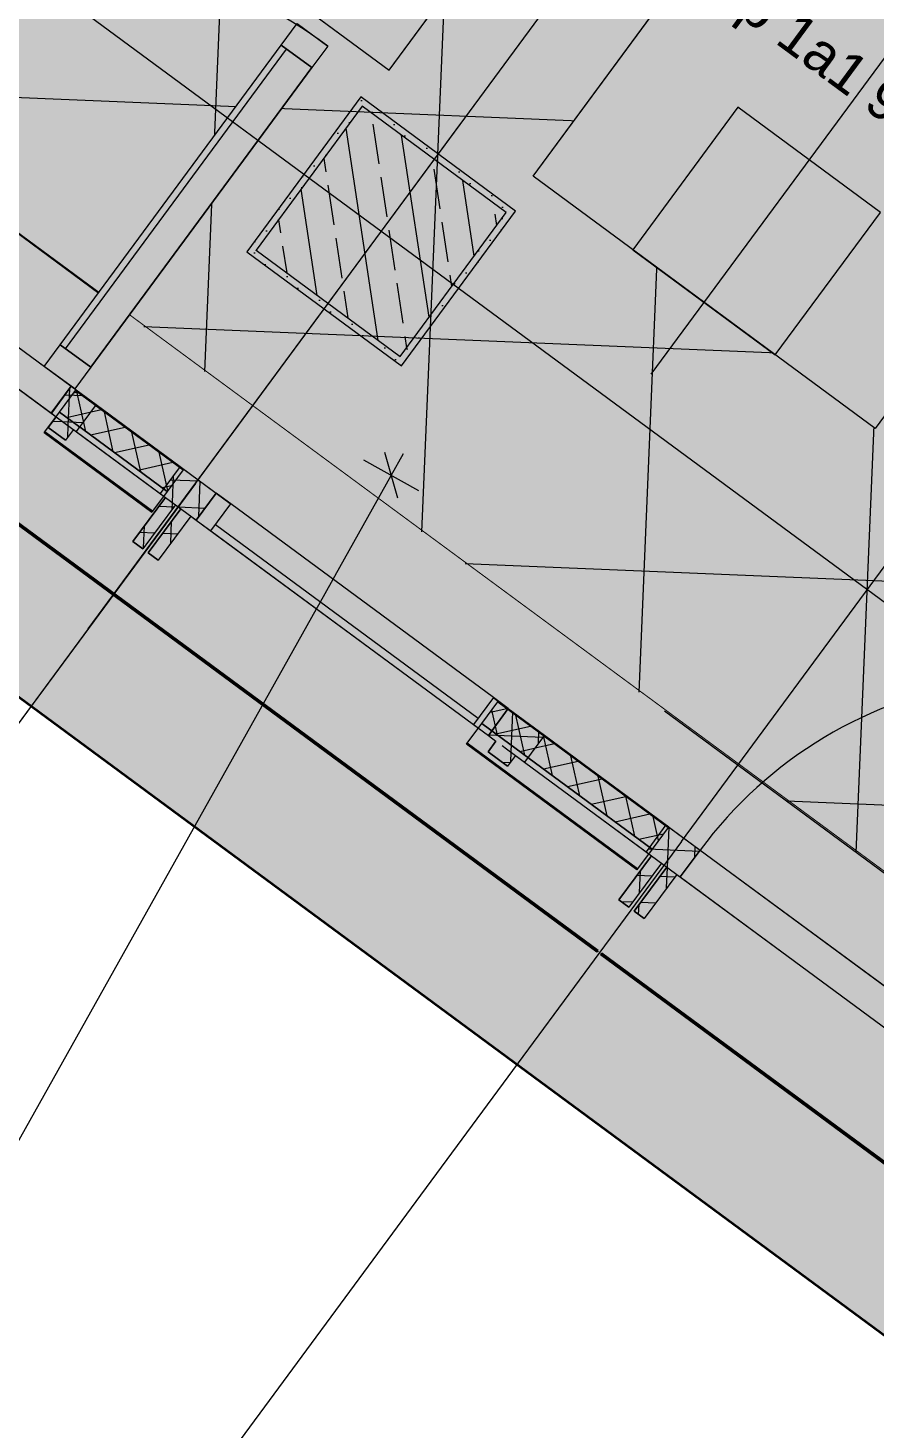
# Model space of a CAD drawing. Header units: metres. Extents: x -27.1 to 50.1, y 105.7 to 163.4.
# Drawn here: x 14.965 to 16.858, y 149.534 to 152.664 of the extents above; entities that cross this region are included whole.
import ezdxf

# ---------------------------------------------------------------- set-up
doc = ezdxf.new("R2010")
doc.units = ezdxf.units.M
doc.header["$MEASUREMENT"] = 0
for name, pattern in [('Achse', [0.0023, 0.0015, -0.0008]), ('Punktlinie', [0.0035, 0, -0.0035]), ('Strichlinie-über-Schnitt', [0.0023, 0.0008, -0.0015]), ('Strichlinie_ eng', [0.0023, 0.0015, -0.0008]), ('Strichpunktlinie', [0.006703, 0.003528, -0.001764, 0, -0.001411]), ('Wipeout_Contour', [1, 0, -1])]:
    doc.linetypes.add(name, pattern=pattern)
for name, color, linetype in [('00  Raster', 7, 'Continuous'), ('00  Raster Ausbau', 7, 'Continuous'), ('10  Fassade', 7, 'Continuous'), ('10  Fassade_Deckschraffur', 7, 'Continuous'), ('10  Fassade_Schnittschraffur', 7, 'Continuous'), ('10  Stützen', 7, 'Continuous'), ('10  Stützen_Schnittschraffur', 7, 'Continuous'), ('10  Wand Massiv_Deckschraffur', 7, 'Continuous'), ('10  Wand Massiv_Fenster', 7, 'Continuous'), ('20  Deckensegel', 7, 'Continuous'), ('Neubau_10  Treppen + Rampen', 7, 'Continuous'), ('Neubau_20  Decke Abhangdecke', 7, 'Continuous'), ('Neubau_20  Decke Abhangdecke_Deckschraffur', 7, 'Continuous'), ('Neubau_40  Bemaßung 1_50 Achse', 7, 'Continuous'), ('Neubau_50  NUF - Raumstempel', 7, 'Continuous')]:
    doc.layers.add(name, color=color, linetype=linetype)
doc.styles.add('ERSTELLTER_STIL_1', font='arial.ttf')
pattern_1 = [(102.605446, (0, 0), (0.048794801, 0.0109118), []), (192.605446, (0, 0), (-0.0109118, 0.048794801), [])]
pattern_2 = [(87.605446, (0, 0), (-0.059947608, 0.002506841), []), (177.605446, (0, 0), (0.002506841, 0.059947608), [])]

msp = doc.modelspace()

# ---------------------------------------------------------------- hatches: boundary and pattern name
at = {"layer": '10  Wand Massiv_Deckschraffur', "linetype": 'Continuous', "lineweight": 0, "true_color": 0xffffff}
msp.add_hatch(color=7, dxfattribs=at).paths.add_polyline_path([(13.7583, 152.6127), (17.3658, 149.9523), (17.5505, 150.282), (13.9808, 152.9145)])

# ---------------------------------------------------------------- linework, layer by layer
at = {"layer": '10  Wand Massiv_Fenster', "color": 7, "linetype": 'Continuous', "lineweight": 25, "ltscale": 1000}
for p, q in [((17.5505, 150.282), (13.9808, 152.9145)), ((17.3658, 149.9523), (13.7583, 152.6127))]:
    msp.add_line(p, q, dxfattribs=at)

# ---------------------------------------------------------------- next in the draw order: wipeouts: each hides what was drawn before it
at = {"color": 254, "linetype": 'Wipeout_Contour', "lineweight": 0, "ltscale": 608.908119}
msp.add_wipeout([(17.4541, 150.1101), (17.5505, 150.282), (14.3396, 152.6498), (14.2235, 152.4924)], dxfattribs=at).dxf.layer = '10  Fassade_Deckschraffur'

# ---------------------------------------------------------------- next in the draw order: wipeouts: each hides what was drawn before it
at = {"color": 254, "linetype": 'Wipeout_Contour', "lineweight": 0, "ltscale": 607.511173}
msp.add_wipeout([(17.2938, 149.824), (17.3264, 149.882), (14.0696, 152.2837), (14.0304, 152.2306)], dxfattribs=at).dxf.layer = '10  Fassade_Deckschraffur'

# ---------------------------------------------------------------- next in the draw order: wipeouts: each hides what was drawn before it
at = {"color": 254, "linetype": 'Wipeout_Contour', "lineweight": 0, "ltscale": 1222.221792}
msp.add_wipeout([(14.0696, 152.2837), (17.3264, 149.882), (17.4159, 150.0419), (14.1775, 152.43), (14.1491, 152.3915), (14.1612, 152.3826), (14.1588, 152.3794), (14.1467, 152.3883)], dxfattribs=at).dxf.layer = '10  Fassade_Deckschraffur'

# ---------------------------------------------------------------- next in the draw order: wipeouts: each hides what was drawn before it
at = {"color": 254, "linetype": 'Wipeout_Contour', "lineweight": 0, "ltscale": 608.282361}
msp.add_wipeout([(17.4159, 150.0419), (17.4174, 150.0445), (14.1793, 152.4324), (14.1775, 152.43)], dxfattribs=at).dxf.layer = '10  Fassade_Deckschraffur'

# ---------------------------------------------------------------- next in the draw order: wipeouts: each hides what was drawn before it
at = {"color": 254, "linetype": 'Wipeout_Contour', "lineweight": 0, "ltscale": 608.526013}
msp.add_wipeout([(17.449, 150.1009), (17.4515, 150.1053), (14.2203, 152.4881), (14.2174, 152.4841)], dxfattribs=at).dxf.layer = '10  Fassade_Deckschraffur'

# ---------------------------------------------------------------- next in the draw order: wipeouts: each hides what was drawn before it
at = {"color": 254, "linetype": 'Wipeout_Contour', "lineweight": 0, "ltscale": 608.409465}
msp.add_wipeout([(14.1812, 152.435), (17.419, 150.0473), (17.449, 150.1009), (14.2174, 152.4841)], dxfattribs=at).dxf.layer = '10  Fassade_Deckschraffur'

# ---------------------------------------------------------------- next in the draw order: linework, layer by layer
at = {"layer": '00  Raster Ausbau', "color": 9, "linetype": 'Achse', "lineweight": 18, "ltscale": 1000}
msp.add_line((15.8318, 150.0398), (15.2383, 149.235), dxfattribs=at)

# ---------------------------------------------------------------- next in the draw order: wipeouts: each hides what was drawn before it
at = {"color": 254, "linetype": 'Wipeout_Contour', "lineweight": 0, "ltscale": 608.544608}
msp.add_wipeout([(14.2203, 152.4881), (17.4515, 150.1053), (17.4541, 150.1101), (14.2235, 152.4924)], dxfattribs=at).dxf.layer = '10  Fassade_Deckschraffur'

# ---------------------------------------------------------------- next in the draw order: hatches: boundary and pattern name
at = {"layer": 'Neubau_20  Decke Abhangdecke_Deckschraffur', "linetype": 'Continuous', "lineweight": 18, "true_color": 0xdcff15}
h = msp.add_hatch(dxfattribs=at)
h.set_pattern_fill('Bauliche_Anlagen__geplan_55', color=60, style=0, pattern_type=2)
h.set_pattern_definition([(87.60545, (0, 0), (-0.4995634, 0.0208903), []), (177.60545, (0, 0), (0.0208903, 0.4995634), [])])
h.paths.add_polyline_path([(17.5492, 150.2797), (18.6134, 152.179), (14.817, 154.3286), (14.0119, 152.8916)])

# ---------------------------------------------------------------- next in the draw order: linework, layer by layer
at = {"layer": '00  Raster Ausbau', "color": 9, "linetype": 'Achse', "lineweight": 18, "ltscale": 1000}
msp.add_line((16.4253, 150.8447), (17.0188, 151.6495), dxfattribs=at)
at = {"layer": '10  Fassade', "color": 255, "linetype": 'Punktlinie', "lineweight": 18, "ltscale": 1000}
msp.add_line((17.4643, 150.1282), (14.2358, 152.509), dxfattribs=at)
at = {"layer": '10  Fassade', "color": 7, "linetype": 'Continuous', "lineweight": 13, "ltscale": 1000}
for p, q in [((15.0096, 151.7707), (15.0482, 151.7422)), ((15.2942, 151.5981), (15.2215, 151.4995)), ((15.3062, 151.5892), (15.2335, 151.4906)), ((15.2942, 151.5981), (15.3062, 151.5892)), ((15.1993, 151.5158), (15.2215, 151.4995)), ((15.2335, 151.4906), (15.2557, 151.4742)), ((15.9931, 151.0454), (16.0365, 151.0133)), ((16.0543, 151.0375), (16.0365, 151.0133)), ((16.3807, 150.7968), (16.308, 150.6982)), ((16.3928, 150.7879), (16.32, 150.6893)), ((16.2858, 150.7145), (16.308, 150.6982)), ((16.32, 150.6893), (16.3422, 150.673))]:
    msp.add_line(p, q, dxfattribs=at)
at = {"layer": '10  Fassade', "color": 255, "linetype": 'Punktlinie', "lineweight": 18, "ltscale": 1000, "flags": 128}
for points in [[(17.5505, 150.282), (14.3396, 152.6498)], [(17.4515, 150.1053), (14.2203, 152.4881)], [(17.4541, 150.1101), (14.2235, 152.4924)], [(17.449, 150.1009), (14.2174, 152.4841)], [(17.4159, 150.0419), (14.1775, 152.43)], [(17.4174, 150.0445), (14.1793, 152.4324)], [(17.419, 150.0473), (14.1812, 152.435)], [(17.3264, 149.882), (14.0696, 152.2837)], [(17.2938, 149.824), (14.0304, 152.2306)]]:
    msp.add_lwpolyline(points, dxfattribs=at)
at = {"layer": '10  Fassade', "color": 7, "linetype": 'Strichlinie_ eng', "lineweight": 18, "ltscale": 1000, "flags": 128}
for points in [[(14.2179, 152.4849), (15.0892, 151.8424), (15.3447, 151.654), (16.0787, 151.1127), (16.4312, 150.8527), (17.2622, 150.2399), (17.4495, 150.1018)], [(14.1734, 152.4245), (15.0447, 151.782), (15.3002, 151.5936), (16.0342, 151.0523), (16.3867, 150.7924), (17.2177, 150.1796), (17.4126, 150.0359)], [(15.0096, 151.7707), (15.0274, 151.7948)], [(15.0482, 151.7422), (15.0096, 151.7707)], [(15.066, 151.7663), (15.0482, 151.7422)], [(15.1993, 151.5158), (15.272, 151.6144)], [(15.2942, 151.5981), (15.2215, 151.4995)], [(15.2335, 151.4906), (15.3062, 151.5892)], [(15.3284, 151.5728), (15.2557, 151.4742)], [(15.2215, 151.4995), (15.1993, 151.5158)], [(15.2557, 151.4742), (15.2335, 151.4906)], [(15.9931, 151.0454), (16.0109, 151.0695)], [(16.0365, 151.0133), (15.9931, 151.0454)], [(16.0543, 151.0375), (16.0365, 151.0133)], [(16.2858, 150.7145), (16.3585, 150.8131)], [(16.3807, 150.7968), (16.308, 150.6982)], [(16.32, 150.6893), (16.3928, 150.7879)], [(16.4149, 150.7716), (16.3422, 150.673)], [(16.308, 150.6982), (16.2858, 150.7145)], [(16.3422, 150.673), (16.32, 150.6893)]]:
    msp.add_lwpolyline(points, dxfattribs=at)
at = {"layer": '10  Fassade', "color": 7, "linetype": 'Continuous', "lineweight": 13, "ltscale": 1000, "flags": 128}
msp.add_lwpolyline([(16.3807, 150.7968), (16.3867, 150.7924), (16.3928, 150.7879)], dxfattribs=at)
at = {"layer": 'Neubau_20  Decke Abhangdecke', "color": 7, "linetype": 'Strichlinie-über-Schnitt', "lineweight": 13, "ltscale": 1000, "flags": 128}
msp.add_lwpolyline([(14.817, 154.3286), (14.0119, 152.8916), (17.5492, 150.2797)], dxfattribs=at)

# ---------------------------------------------------------------- next in the draw order: wipeouts: each hides what was drawn before it
at = {"color": 254, "linetype": 'Wipeout_Contour', "lineweight": 0, "ltscale": 609.925732}
msp.add_wipeout([(15.0724, 151.7616), (15.26, 151.6233), (15.3045, 151.6836), (15.117, 151.8219)], dxfattribs=at).dxf.layer = '10  Fassade_Deckschraffur'
at = {"color": 254, "linetype": 'Wipeout_Contour', "lineweight": 0, "ltscale": 608.660472}
msp.add_wipeout([(15.3404, 151.5639), (15.994, 151.082), (16.0385, 151.1424), (15.385, 151.6243)], dxfattribs=at).dxf.layer = '10  Fassade_Deckschraffur'
at = {"color": 254, "linetype": 'Wipeout_Contour', "lineweight": 0, "ltscale": 607.293445}
msp.add_wipeout([(16.0744, 151.0226), (16.3465, 150.822), (16.391, 150.8824), (16.119, 151.083)], dxfattribs=at).dxf.layer = '10  Fassade_Deckschraffur'
at = {"color": 254, "linetype": 'Wipeout_Contour', "lineweight": 0, "ltscale": 605.808049}
msp.add_wipeout([(16.4229, 150.7657), (17.1899, 150.2), (17.2344, 150.2604), (16.4674, 150.826)], dxfattribs=at).dxf.layer = '10  Fassade_Deckschraffur'

# ---------------------------------------------------------------- next in the draw order: hatches: boundary and pattern name
at = {"layer": '10  Fassade', "linetype": 'Continuous', "lineweight": 0, "true_color": 0xffffff}
for points in [[(15.2413, 151.5811), (15.2431, 151.5835), (15.0024, 151.761), (15.0007, 151.7586)], [(16.3958, 150.8763), (16.397, 150.8779), (16.0159, 151.159), (16.0148, 151.1574)], [(16.3258, 150.7814), (16.3276, 150.7838), (15.9465, 151.0648), (15.9447, 151.0624)]]:
    msp.add_hatch(color=7, dxfattribs=at).paths.add_polyline_path(points)
at = {"layer": '10  Fassade', "linetype": 'Continuous', "lineweight": 13, "true_color": 0x000100}
h = msp.add_hatch(dxfattribs=at)
h.set_pattern_fill('Dämmung__hart_2_0001', color=98, style=0, pattern_type=2)
h.set_pattern_definition(pattern_1)
h.paths.add_polyline_path([(16.3602, 150.828), (16.3958, 150.8763), (16.0148, 151.1574), (15.9791, 151.1091)])
at = {"layer": '10  Fassade_Schnittschraffur', "linetype": 'Continuous', "lineweight": 0, "true_color": 0xffffff}
for points in [[(15.1993, 151.5158), (15.2215, 151.4995), (15.2942, 151.5981), (15.272, 151.6144)], [(15.2557, 151.4742), (15.3284, 151.5728), (15.3062, 151.5892), (15.2335, 151.4906)], [(15.9931, 151.0454), (16.0365, 151.0133), (16.0543, 151.0375), (16.0109, 151.0695)], [(16.3807, 150.7968), (16.3867, 150.7924), (16.3928, 150.7879), (16.4149, 150.7716), (16.4229, 150.7657), (16.4674, 150.826), (16.391, 150.8824), (16.3465, 150.822)], [(16.3585, 150.8131), (16.2858, 150.7145), (16.308, 150.6982), (16.3807, 150.7968)], [(16.4674, 150.826), (16.4229, 150.7657), (16.4676, 150.8259)], [(16.3422, 150.673), (16.4149, 150.7716), (16.3928, 150.7879), (16.32, 150.6893)]]:
    msp.add_hatch(color=7, dxfattribs=at).paths.add_polyline_path(points)
at = {"layer": '10  Fassade_Schnittschraffur', "linetype": 'Continuous', "lineweight": 13, "true_color": 0x000100}
h = msp.add_hatch(dxfattribs=at)
h.set_pattern_fill('Dämmung__hart_1_0001', color=98, style=0, pattern_type=2)
h.set_pattern_definition(pattern_2)
h.paths.add_polyline_path([(15.1993, 151.5158), (15.2215, 151.4995), (15.2942, 151.5981), (15.272, 151.6144)])
h = msp.add_hatch(dxfattribs=at)
h.set_pattern_fill('Dämmung__hart_1_0001', color=98, style=0, pattern_type=2)
h.set_pattern_definition(pattern_2)
h.paths.add_polyline_path([(15.2557, 151.4742), (15.3284, 151.5728), (15.3062, 151.5892), (15.2335, 151.4906)])
h = msp.add_hatch(dxfattribs=at)
h.set_pattern_fill('Dämmung__hart_1_0001', color=98, style=0, pattern_type=2)
h.set_pattern_definition(pattern_2)
h.paths.add_polyline_path([(15.9931, 151.0454), (16.0365, 151.0133), (16.0543, 151.0375), (16.0109, 151.0695)])
h = msp.add_hatch(dxfattribs=at)
h.set_pattern_fill('Dämmung__hart_1_0001', color=98, style=0, pattern_type=2)
h.set_pattern_definition(pattern_2)
h.paths.add_polyline_path([(16.3807, 150.7968), (16.3867, 150.7924), (16.3928, 150.7879), (16.4149, 150.7716), (16.4229, 150.7657), (16.4674, 150.826), (16.391, 150.8824), (16.3465, 150.822)])
h = msp.add_hatch(dxfattribs=at)
h.set_pattern_fill('Dämmung__hart_1_0001', color=98, style=0, pattern_type=2)
h.set_pattern_definition(pattern_2)
h.paths.add_polyline_path([(16.3585, 150.8131), (16.2858, 150.7145), (16.308, 150.6982), (16.3807, 150.7968)])
h = msp.add_hatch(dxfattribs=at)
h.set_pattern_fill('Dämmung__hart_1_0001', color=98, style=0, pattern_type=2)
h.set_pattern_definition(pattern_2)
h.paths.add_polyline_path([(16.3422, 150.673), (16.4149, 150.7716), (16.3928, 150.7879), (16.32, 150.6893)])

# ---------------------------------------------------------------- next in the draw order: linework, layer by layer
at = {"layer": '10  Fassade', "color": 7, "linetype": 'Continuous', "lineweight": 13, "ltscale": 1000}
for p, q in [((15.066, 151.7663), (15.0482, 151.7422)), ((15.066, 151.7663), (15.0724, 151.7616)), ((15.3045, 151.6836), (15.26, 151.6233)), ((15.3045, 151.6836), (15.385, 151.6243)), ((15.272, 151.6144), (15.1993, 151.5158)), ((15.26, 151.6233), (15.272, 151.6144)), ((15.3284, 151.5728), (15.2557, 151.4742)), ((15.3284, 151.5728), (15.3404, 151.5639)), ((16.0385, 151.1424), (16.119, 151.083)), ((15.994, 151.082), (16.0109, 151.0695)), ((16.119, 151.083), (16.0744, 151.0226)), ((16.0109, 151.0695), (15.9931, 151.0454)), ((16.0543, 151.0375), (16.0744, 151.0226)), ((16.391, 150.8824), (16.3465, 150.822)), ((16.391, 150.8824), (16.4674, 150.826)), ((16.3585, 150.8131), (16.2858, 150.7145)), ((16.3465, 150.822), (16.3585, 150.8131)), ((16.4674, 150.826), (16.4229, 150.7657)), ((16.4149, 150.7716), (16.3422, 150.673)), ((16.4149, 150.7716), (16.4229, 150.7657))]:
    msp.add_line(p, q, dxfattribs=at)
at = {"layer": '10  Fassade', "color": 7, "linetype": 'Continuous', "lineweight": 18, "ltscale": 1000, "flags": 128}
for points in [[(15.117, 151.8219), (15.3045, 151.6836)], [(15.0724, 151.7616), (15.26, 151.6233)], [(15.385, 151.6243), (16.0385, 151.1424)], [(15.3404, 151.5639), (15.994, 151.082)], [(16.119, 151.083), (16.391, 150.8824)], [(16.0744, 151.0226), (16.3465, 150.822)], [(16.4674, 150.826), (17.2344, 150.2604)], [(16.4229, 150.7657), (17.1899, 150.2)]]:
    msp.add_lwpolyline(points, dxfattribs=at)
for points in [[(15.2413, 151.5811), (15.0007, 151.7586), (15.0024, 151.761), (15.2431, 151.5835)], [(16.3602, 150.828), (15.9791, 151.1091), (16.0148, 151.1574), (16.3958, 150.8763)], [(16.3958, 150.8763), (16.0148, 151.1574), (16.0159, 151.159), (16.397, 150.8779)], [(16.3276, 150.7838), (15.9465, 151.0648), (15.9791, 151.1091), (16.3602, 150.828)], [(16.3258, 150.7814), (15.9447, 151.0624), (15.9465, 151.0648), (16.3276, 150.7838)], [(16.4229, 150.7657), (16.4676, 150.8259)]]:
    msp.add_lwpolyline(points, close=True, dxfattribs=at)
at = {"layer": '10  Fassade', "color": 7, "linetype": 'Continuous', "lineweight": 13, "ltscale": 1000}
msp.add_arc((17.2343, 150.2605), 0.9526, 52.9919, 143.5933, dxfattribs=at)

# ---------------------------------------------------------------- next in the draw order: wipeouts: each hides what was drawn before it
at = {"color": 254, "linetype": 'Wipeout_Contour', "lineweight": 0, "ltscale": 611.284018}
msp.add_wipeout([(14.2944, 152.4285), (14.2499, 152.3681), (15.0169, 151.8025), (15.0614, 151.8629)], dxfattribs=at).dxf.layer = '10  Fassade_Deckschraffur'

# ---------------------------------------------------------------- next in the draw order: hatches: boundary and pattern name
at = {"layer": '10  Fassade', "linetype": 'Continuous', "lineweight": 13, "true_color": 0x000100}
h = msp.add_hatch(dxfattribs=at)
h.set_pattern_fill('Dämmung__hart_2_0001', color=98, style=0, pattern_type=2)
h.set_pattern_definition(pattern_1)
h.paths.add_polyline_path([(15.2757, 151.6278), (15.3113, 151.6761), (15.0707, 151.8536), (15.0351, 151.8053)])
at = {"layer": '10  Fassade', "linetype": 'Continuous', "lineweight": 0, "true_color": 0xffffff}
msp.add_hatch(color=7, dxfattribs=at).paths.add_polyline_path([(15.3113, 151.6761), (15.3125, 151.6777), (15.0719, 151.8552), (15.0707, 151.8536)])
at = {"layer": '10  Fassade_Schnittschraffur', "linetype": 'Continuous', "lineweight": 0, "true_color": 0xffffff}
for points in [[(15.0613, 151.863), (15.0167, 151.8026), (15.0614, 151.8629)], [(15.0169, 151.8025), (15.0274, 151.7948), (15.066, 151.7663), (15.0724, 151.7616), (15.117, 151.8219), (15.0614, 151.8629)], [(15.0274, 151.7948), (15.0096, 151.7707), (15.0482, 151.7422), (15.066, 151.7663)]]:
    msp.add_hatch(color=7, dxfattribs=at).paths.add_polyline_path(points)
at = {"layer": '10  Fassade_Schnittschraffur', "linetype": 'Continuous', "lineweight": 13, "true_color": 0x000100}
h = msp.add_hatch(dxfattribs=at)
h.set_pattern_fill('Dämmung__hart_1_0001', color=98, style=0, pattern_type=2)
h.set_pattern_definition(pattern_2)
h.paths.add_polyline_path([(15.0169, 151.8025), (15.0274, 151.7948), (15.066, 151.7663), (15.0724, 151.7616), (15.117, 151.8219), (15.0614, 151.8629)])
h = msp.add_hatch(dxfattribs=at)
h.set_pattern_fill('Dämmung__hart_1_0001', color=98, style=0, pattern_type=2)
h.set_pattern_definition(pattern_2)
h.paths.add_polyline_path([(15.0274, 151.7948), (15.0096, 151.7707), (15.0482, 151.7422), (15.066, 151.7663)])

# ---------------------------------------------------------------- next in the draw order: linework, layer by layer
at = {"layer": '10  Fassade', "color": 7, "linetype": 'Continuous', "lineweight": 13, "ltscale": 1000}
for p, q in [((15.0614, 151.8629), (15.0169, 151.8025)), ((15.0614, 151.8629), (15.117, 151.8219)), ((15.0169, 151.8025), (15.0274, 151.7948)), ((15.117, 151.8219), (15.0724, 151.7616)), ((15.0274, 151.7948), (15.0096, 151.7707))]:
    msp.add_line(p, q, dxfattribs=at)
at = {"layer": '10  Fassade', "color": 7, "linetype": 'Continuous', "lineweight": 18, "ltscale": 1000, "flags": 128}
for points in [[(14.2944, 152.4285), (15.0614, 151.8629)], [(14.2499, 152.3681), (15.0169, 151.8025)]]:
    msp.add_lwpolyline(points, dxfattribs=at)
for points in [[(15.0614, 151.8629), (15.0167, 151.8026)], [(15.2757, 151.6278), (15.0351, 151.8053), (15.0707, 151.8536), (15.3113, 151.6761)], [(15.3113, 151.6761), (15.0707, 151.8536), (15.0719, 151.8552), (15.3125, 151.6777)], [(15.2431, 151.5835), (15.0024, 151.761), (15.0351, 151.8053), (15.2757, 151.6278)]]:
    msp.add_lwpolyline(points, close=True, dxfattribs=at)

# ---------------------------------------------------------------- next in the draw order: wipeouts: each hides what was drawn before it
at = {"color": 254, "linetype": 'Wipeout_Contour', "lineweight": 0, "ltscale": 608.660137}
msp.add_wipeout([(15.9608, 151.1064), (16.0053, 151.1668), (15.4181, 151.5998), (15.3736, 151.5395)], dxfattribs=at).dxf.layer = '10  Fassade_Deckschraffur'
at = {"color": 254, "linetype": 'Wipeout_Contour', "lineweight": 0, "ltscale": 604.57196}
msp.add_wipeout([(16.2454, 150.5922), (17.2919, 149.8204), (17.2938, 149.824), (16.2477, 150.5954)], dxfattribs=at).dxf.layer = '10  Fassade_Deckschraffur'

# ---------------------------------------------------------------- next in the draw order: hatches: boundary and pattern name
at = {"layer": '10  Fassade_Schnittschraffur', "linetype": 'Continuous', "lineweight": 0, "true_color": 0xffffff}
for points in [[(15.26, 151.6233), (15.272, 151.6144), (15.2942, 151.5981), (15.3062, 151.5892), (15.3284, 151.5728), (15.3404, 151.5639), (15.385, 151.6243), (15.3045, 151.6836)], [(15.385, 151.6243), (15.3404, 151.5639), (15.3851, 151.6242)], [(15.3406, 151.5638), (15.3736, 151.5395), (15.4181, 151.5998), (15.3851, 151.6242)], [(16.0383, 151.1425), (16.0053, 151.1668), (15.9608, 151.1064), (15.9938, 151.0821)], [(16.0383, 151.1425), (15.9938, 151.0821), (16.0385, 151.1424)], [(15.994, 151.082), (16.0109, 151.0695), (16.0543, 151.0375), (16.0744, 151.0226), (16.119, 151.083), (16.0385, 151.1424)]]:
    msp.add_hatch(color=7, dxfattribs=at).paths.add_polyline_path(points)
at = {"layer": '10  Fassade_Schnittschraffur', "linetype": 'Continuous', "lineweight": 13, "true_color": 0x000100}
h = msp.add_hatch(dxfattribs=at)
h.set_pattern_fill('Dämmung__hart_1_0001', color=98, style=0, pattern_type=2)
h.set_pattern_definition(pattern_2)
h.paths.add_polyline_path([(15.26, 151.6233), (15.272, 151.6144), (15.2942, 151.5981), (15.3062, 151.5892), (15.3284, 151.5728), (15.3404, 151.5639), (15.385, 151.6243), (15.3045, 151.6836)])
h = msp.add_hatch(dxfattribs=at)
h.set_pattern_fill('Dämmung__hart_1_0001', color=98, style=0, pattern_type=2)
h.set_pattern_definition(pattern_2)
h.paths.add_polyline_path([(15.994, 151.082), (16.0109, 151.0695), (16.0543, 151.0375), (16.0744, 151.0226), (16.119, 151.083), (16.0385, 151.1424)])

# ---------------------------------------------------------------- next in the draw order: linework, layer by layer
at = {"layer": '10  Fassade', "color": 7, "linetype": 'Continuous', "lineweight": 13, "ltscale": 1000}
for p, q in [((15.385, 151.6243), (15.3404, 151.5639)), ((16.0385, 151.1424), (15.994, 151.082))]:
    msp.add_line(p, q, dxfattribs=at)
at = {"layer": '10  Fassade', "color": 7, "linetype": 'Continuous', "lineweight": 18, "ltscale": 1000}
for p, q in [((16.0053, 151.1668), (15.4181, 151.5998)), ((15.9709, 151.1201), (15.3837, 151.5532)), ((15.3736, 151.5395), (15.9608, 151.1064))]:
    msp.add_line(p, q, dxfattribs=at)
at = {"layer": '10  Fassade', "color": 7, "linetype": 'Continuous', "lineweight": 18, "ltscale": 1000, "flags": 128}
for points in [[(15.3404, 151.5639), (15.3408, 151.5636), (15.3851, 151.6242)], [(15.3406, 151.5638), (15.3736, 151.5395), (15.4181, 151.5998), (15.3851, 151.6242)], [(16.0383, 151.1425), (16.0053, 151.1668), (15.9608, 151.1064), (15.9938, 151.0821)], [(16.0385, 151.1424), (15.9938, 151.0821)]]:
    msp.add_lwpolyline(points, close=True, dxfattribs=at)

# ---------------------------------------------------------------- next in the draw order: wipeouts: each hides what was drawn before it
at = {"color": 254, "linetype": 'Wipeout_Contour', "lineweight": 0, "ltscale": 612.140254}
msp.add_wipeout([(15.0365, 151.9558), (15.1049, 151.9054), (15.5991, 152.5755), (15.5307, 152.6259)], dxfattribs=at).dxf.layer = '10  Fassade_Schnittschraffur'

# ---------------------------------------------------------------- next in the draw order: hatches: boundary and pattern name
at = {"layer": '10  Fassade_Schnittschraffur', "linetype": 'Continuous', "lineweight": 0, "true_color": 0xffffff}
for points in [[(15.5307, 152.6259), (15.5991, 152.5755), (15.6347, 152.6238), (15.5663, 152.6742)], [(15.0009, 151.9075), (15.0693, 151.8571), (15.1049, 151.9054), (15.0365, 151.9558)]]:
    msp.add_hatch(color=7, dxfattribs=at).paths.add_polyline_path(points)

# ---------------------------------------------------------------- next in the draw order: linework, layer by layer
at = {"layer": '10  Fassade', "color": 7, "linetype": 'Continuous', "lineweight": 18, "ltscale": 1000}
for p, q in [((15.0365, 151.9558), (15.5307, 152.6259)), ((15.0486, 151.9469), (15.5427, 152.617)), ((15.1049, 151.9054), (15.5991, 152.5755))]:
    msp.add_line(p, q, dxfattribs=at)
at = {"layer": '10  Fassade', "color": 7, "linetype": 'Continuous', "lineweight": 18, "ltscale": 1000, "flags": 128}
for points in [[(15.5307, 152.6259), (15.5663, 152.6742), (15.6347, 152.6238), (15.5991, 152.5755)], [(15.0365, 151.9558), (15.5307, 152.6259), (15.5991, 152.5755), (15.1049, 151.9054)], [(15.0009, 151.9075), (15.0365, 151.9558), (15.1049, 151.9054), (15.0693, 151.8571)]]:
    msp.add_lwpolyline(points, close=True, dxfattribs=at)
at = {"layer": '10  Fassade', "color": 7, "linetype": 'Continuous', "lineweight": 13, "ltscale": 1000}
msp.add_arc((15.0613, 151.863), 0.9526, 52.9919, 143.5933, dxfattribs=at)

# ---------------------------------------------------------------- next in the draw order: wipeouts: each hides what was drawn before it
at = {"color": 254, "linetype": 'Wipeout_Contour', "lineweight": 0, "ltscale": 608.644306}
msp.add_wipeout([(14.0707, 152.2009), (14.0683, 152.1976), (16.2373, 150.5981), (16.2397, 150.6013)], dxfattribs=at).dxf.layer = '10  Fassade_Deckschraffur'

# ---------------------------------------------------------------- next in the draw order: hatches: boundary and pattern name
at = {"layer": '10  Stützen_Schnittschraffur', "linetype": 'Continuous', "lineweight": 0, "true_color": 0xffffff}
h = msp.add_hatch(color=7, dxfattribs=at)
h.paths.add_polyline_path([(16.0549, 152.2547), (15.7088, 152.5099), (15.4536, 152.1639), (15.7997, 151.9087)])
h.paths.add_polyline_path([(16.0339, 152.2516), (15.7965, 151.9296), (15.4746, 152.167), (15.712, 152.489)], flags=0)
at = {"layer": '10  Stützen_Schnittschraffur', "linetype": 'Continuous', "lineweight": 13, "true_color": 0x000100}
h = msp.add_hatch(dxfattribs=at)
h.set_pattern_fill('Gips_0001', color=98, style=0, pattern_type=2)
h.set_pattern_definition([(87.605446, (0, 0), (-0.02497817, 0.001044517), [0, -0.025])])
h.paths.add_polyline_path([(16.0549, 152.2547), (15.7088, 152.5099), (15.4536, 152.1639), (15.7997, 151.9087)])
h.paths.add_polyline_path([(16.0339, 152.2516), (15.7965, 151.9296), (15.4746, 152.167), (15.712, 152.489)], flags=0)
at = {"layer": '10  Stützen_Schnittschraffur', "linetype": 'Continuous', "lineweight": 0, "true_color": 0xffffff}
msp.add_hatch(color=7, dxfattribs=at).paths.add_polyline_path([(15.712, 152.489), (15.4746, 152.167), (15.7965, 151.9296), (16.0339, 152.2516)])
at = {"layer": '10  Stützen_Schnittschraffur', "linetype": 'Continuous', "lineweight": 13, "true_color": 0x000100}
h = msp.add_hatch(dxfattribs=at)
h.set_pattern_fill('Beton__Stahlbeton_0001', color=98, style=0, pattern_type=2)
h.set_pattern_definition([(278.593, (15.47456, 152.16704), (0.118653, 0.01793), []), (278.593, (15.41523, 152.15808), (0.118653, 0.01793), [0.09, -0.03])])
h.paths.add_polyline_path([(15.712, 152.489), (15.4746, 152.167), (15.7965, 151.9296), (16.0339, 152.2516)])

# ---------------------------------------------------------------- next in the draw order: linework, layer by layer
at = {"layer": '00  Raster', "color": 7, "linetype": 'Strichpunktlinie', "lineweight": 13, "ltscale": 1000}
msp.add_line((15.099, 151.3208), (14.5055, 150.516), dxfattribs=at)
at = {"layer": '00  Raster Ausbau', "color": 9, "linetype": 'Achse', "lineweight": 18, "ltscale": 1000}
for p, q in [((15.3388, 151.6459), (15.9323, 152.4507)), ((15.3388, 151.6459), (14.7453, 150.8411)), ((16.4253, 150.8447), (15.8318, 150.0398))]:
    msp.add_line(p, q, dxfattribs=at)
at = {"layer": '10  Fassade', "color": 7, "linetype": 'Continuous', "lineweight": 25, "ltscale": 1000, "flags": 128}
for points in [[(16.2373, 150.5981), (14.0683, 152.1976), (14.0003, 152.2478)], [(16.2397, 150.6013), (14.0707, 152.2009), (14.0027, 152.251)], [(16.2373, 150.5981), (16.2397, 150.6013)], [(16.2454, 150.5922), (16.2477, 150.5954)], [(17.2919, 149.8204), (16.2454, 150.5922)], [(17.2938, 149.824), (16.2477, 150.5954)]]:
    msp.add_lwpolyline(points, dxfattribs=at)
at = {"layer": '10  Stützen', "color": 7, "linetype": 'Continuous', "lineweight": 13, "ltscale": 1000, "flags": 128}
for points in [[(16.0549, 152.2547), (15.7088, 152.5099), (15.4536, 152.1639), (15.7997, 151.9087)], [(15.712, 152.489), (15.4746, 152.167), (15.7965, 151.9296), (16.0339, 152.2516)]]:
    msp.add_lwpolyline(points, close=True, dxfattribs=at)
at = {"layer": 'Neubau_40  Bemaßung 1_50 Achse', "color": 7, "linetype": 'Continuous', "lineweight": 13, "ltscale": 1000}
for p, q in [((15.7912, 151.6126), (15.7625, 151.7147)), ((15.7769, 151.6636), (15.8044, 151.7127)), ((15.8382, 151.6292), (15.7155, 151.698)), ((10.9153, 142.987), (15.7769, 151.6636))]:
    msp.add_line(p, q, dxfattribs=at)
at = {"layer": 'Neubau_50  NUF - Raumstempel', "color": 253, "linetype": 'Punktlinie', "lineweight": 18, "ltscale": 1000, "true_color": 0x9f9f9f, "flags": 128}
msp.add_lwpolyline([(17.5505, 150.282), (14.0119, 152.8916), (14.817, 154.3286)], dxfattribs=at)

# ---------------------------------------------------------------- next in the draw order: wipeouts: each hides what was drawn before it
at = {"color": 254, "linetype": 'Wipeout_Contour', "lineweight": 0, "ltscale": 616.315687}
msp.add_wipeout([(15.7718, 152.57), (16.4054, 153.4292), (15.5727, 153.9007), (15.0072, 153.1339)], dxfattribs=at).dxf.layer = '20  Deckensegel'

# ---------------------------------------------------------------- next in the draw order: linework, layer by layer
at = {"layer": '20  Deckensegel', "color": 7, "linetype": 'Continuous', "lineweight": 18, "ltscale": 1000}
for p, q in [((15.7718, 152.57), (16.4054, 153.4292)), ((15.0072, 153.1339), (15.7718, 152.57))]:
    msp.add_line(p, q, dxfattribs=at)
at = {"layer": '20  Deckensegel', "color": 7, "linetype": 'Continuous', "lineweight": 18, "ltscale": 1000, "flags": 128}
msp.add_lwpolyline([(15.5727, 153.9007), (15.0072, 153.1339), (15.7718, 152.57), (16.4054, 153.4292)], dxfattribs=at)

# ---------------------------------------------------------------- next in the draw order: wipeouts: each hides what was drawn before it
at = {"color": 254, "linetype": 'Wipeout_Contour', "lineweight": 0, "ltscale": 613.863689}
msp.add_wipeout([(16.0937, 152.3326), (16.8583, 151.7688), (17.5887, 152.7592), (16.756, 153.2307)], dxfattribs=at).dxf.layer = '20  Deckensegel'

# ---------------------------------------------------------------- next in the draw order: hatches: boundary and pattern name
at = {"layer": 'Neubau_10  Treppen + Rampen', "linetype": 'Continuous', "lineweight": 0, "true_color": 0x8f8f8f}
msp.add_hatch(color=252, dxfattribs=at).paths.add_polyline_path([(17.1396, 149.5487), (18.6134, 152.179), (1.2236, 162.0253), (0.6998, 161.0905), (14.3275, 153.4549), (13.601, 152.1582)])

# ---------------------------------------------------------------- next in the draw order: linework, layer by layer
at = {"layer": '00  Raster', "color": 7, "linetype": 'Strichpunktlinie', "lineweight": 13, "ltscale": 1000}
for p, q in [((17.7894, 150.7085), (6.4769, 159.0508)), ((15.099, 151.3208), (16.5807, 153.33))]:
    msp.add_line(p, q, dxfattribs=at)
at = {"layer": '20  Deckensegel', "color": 7, "linetype": 'Continuous', "lineweight": 18, "ltscale": 1000}
for p, q in [((16.0937, 152.3326), (16.756, 153.2307)), ((16.5517, 152.4869), (16.3166, 152.1682)), ((16.8704, 152.2519), (16.5517, 152.4869)), ((16.8583, 151.7688), (16.0937, 152.3326)), ((16.6353, 151.9332), (16.8704, 152.2519)), ((16.3166, 152.1682), (16.6353, 151.9332))]:
    msp.add_line(p, q, dxfattribs=at)
at = {"layer": '20  Deckensegel', "color": 6, "linetype": 'Strichpunktlinie', "lineweight": 18, "ltscale": 1000}
msp.add_line((17.1723, 152.995), (16.3573, 151.8897), dxfattribs=at)
at = {"layer": '20  Deckensegel', "color": 7, "linetype": 'Continuous', "lineweight": 18, "ltscale": 1000, "flags": 128}
msp.add_lwpolyline([(17.5887, 152.7592), (16.8583, 151.7688), (16.0937, 152.3326), (16.756, 153.2307)], dxfattribs=at)
at = {"layer": 'Neubau_10  Treppen + Rampen', "color": 8, "linetype": 'Continuous', "lineweight": 35, "ltscale": 1000, "flags": 128}
msp.add_lwpolyline([(1.2236, 162.0253), (0.6998, 161.0905), (14.3275, 153.4549), (13.601, 152.1582), (17.1396, 149.5487)], dxfattribs=at)

# ---------------------------------------------------------------- next in the draw order: texts
at = {"layer": '20  Deckensegel', "color": 7, "linetype": 'Continuous', "lineweight": 13, "insert": (17.1794, 152.2677), "char_height": 0.09, "attachment_point": 6, "rotation": 323.5933, "style": 'ERSTELLTER_STIL_1'}
msp.add_mtext('\\A1;{\\pqr;\\fArial|b0|i0|c0|p38;Typ 1a1 95x180}', dxfattribs=at)

doc.saveas('drawing.dxf')
